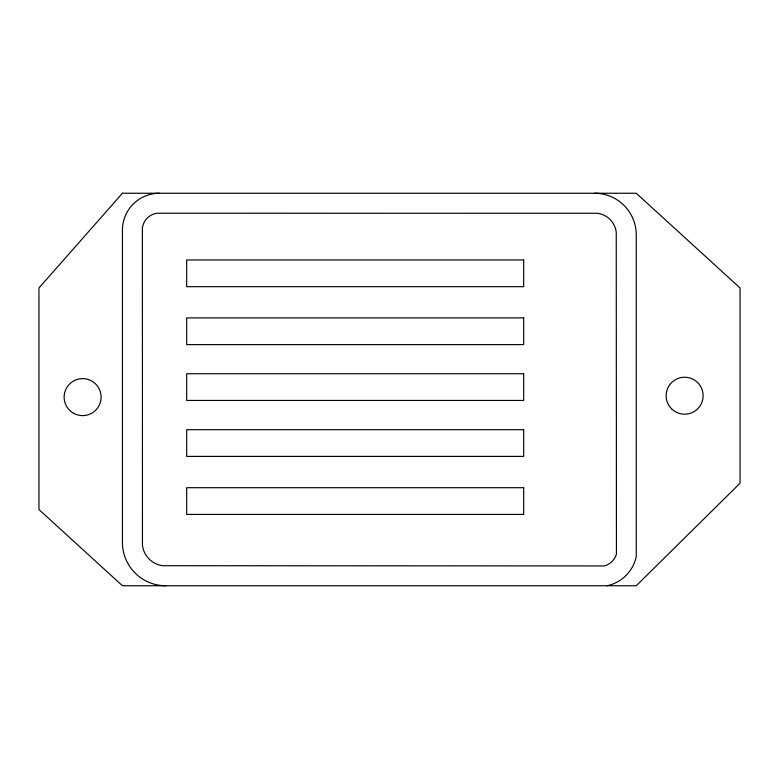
<?xml version="1.0" encoding="UTF-8"?>
<svg xmlns="http://www.w3.org/2000/svg" width="779" height="779" viewBox="0 0 779 779"><rect width="100%" height="100%" fill="white"/><g stroke="black" fill="none" stroke-linecap="round" stroke-linejoin="round"><path stroke-width="1.17" d="M159.344 193.25A36.915 36.915 0 0 0 122.43 230.165L122.43 542.398A43.351 43.351 0 0 0 165.781 585.75M607.026 585.75A37.743 37.743 0 0 0 636.258 556.518L636.258 234.917A41.657 41.657 0 0 0 594.601 193.25M142.401 227.935L142.46 545.466A23.526 23.526 0 0 0 162.704 565.72L604.66 565.924A17.936 17.936 0 0 0 616.442 554.142L616.247 232.064A21.831 21.831 0 0 0 597.454 213.261L157.115 213.222A17.089 17.089 0 0 0 142.401 227.935M122.43 193.25L38.95 287.977L38.95 509.554L122.43 585.75L636.258 585.75L740.05 483.204L740.05 287.977L636.258 193.25L122.43 193.25M523.683 259.962L186.668 259.962L186.668 286.682L523.683 286.682L523.683 259.962M523.683 317.91L186.668 317.91L186.668 344.62L523.683 344.62L523.683 317.91M523.683 373.745L186.668 373.745L186.668 400.455L523.683 400.455L523.683 373.745M523.683 429.696L186.668 429.696L186.668 456.406L523.683 456.406L523.683 429.696M523.683 487.703L186.668 487.703L186.668 514.422L523.683 514.422L523.683 487.703M671.556 408.79A18.492 18.492 0 0 0 702.492 400.503A18.492 18.492 0 0 0 679.843 377.854A18.492 18.492 0 0 0 671.556 408.79M73.372 413.143A18.492 18.492 0 0 0 101.114 397.124A18.492 18.492 0 0 0 73.372 381.106A18.492 18.492 0 0 0 73.372 413.143"/></g></svg>
